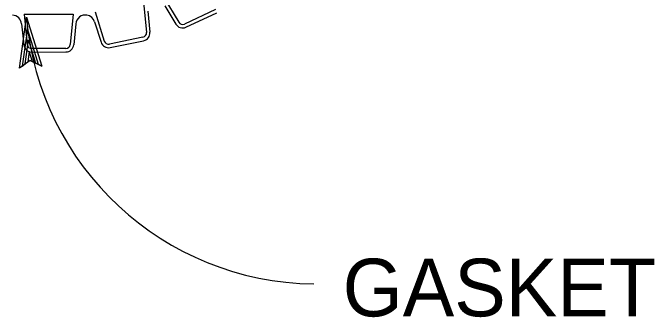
# Model space of a CAD drawing. Extents: x -894 to 866, y -472 to 714.
# Drawn here: x 215.5 to 293.2, y -196.3 to -159.3 of the extents above; entities that cross this region are included whole.
import ezdxf

# ---------------------------------------------------------------- set-up
doc = ezdxf.new("R2010")
doc.units = 0
for name, color, linetype in [('56 Stage 3 Anno', 7, 'Continuous'), ('57 Undefined', 7, 'Continuous'), ('60 Nongeo Data', 7, 'Continuous')]:
    doc.layers.add(name, color=color, linetype=linetype)

msp = doc.modelspace()

# ---------------------------------------------------------------- linework, layer by layer
at = {"layer": '56 Stage 3 Anno'}
for p, q in [((217.133, -159.848), (217.133, -159.848)), ((216.297, -166.014), (216.297, -166.014)), ((218.99, -165.785), (218.99, -165.785))]:
    msp.add_line(p, q, dxfattribs=at)
msp.add_lwpolyline([(216.297, -166.014), (217.133, -159.848), (218.99, -165.786), (218.614, -165.601), (217.256, -161.251), (216.637, -165.77), (216.976, -165.526), (217.368, -162.635), (218.238, -165.416), (217.862, -165.231), (217.486, -164.028), (217.316, -165.282), (217.58, -165.093), (218.99, -165.786), (217.58, -165.093)], close=True, dxfattribs=at)
msp.add_arc((252.379, -156.849), 35.373, 184.86333, 269.32068, dxfattribs=at)
at = {"layer": '60 Nongeo Data'}
for p, q in [((233.701, -157.279), (235.596, -160.468)), ((231.317, -158.014), (231.691, -161.705)), ((233.914, -158.483), (235.247, -160.683)), ((225.469, -159.204), (226.567, -162.747)), ((231.862, -159.108), (232.1, -161.67)), ((240.05, -158.922), (236.288, -160.676)), ((236.47, -161.067), (240.232, -159.313)), ((216.851, -159.474), (222.819, -159.463)), ((216.851, -159.474), (217.228, -163.164)), ((222.819, -159.463), (222.456, -163.154)), ((216.537, -160.655), (216.82, -163.212)), ((223.137, -160.643), (222.864, -163.201)), ((225.395, -160.424), (226.178, -162.875)), ((231.259, -162.284), (227.191, -163.111)), ((227.277, -163.533), (231.345, -162.706)), ((221.918, -163.636), (217.767, -163.644)), ((217.768, -164.075), (221.919, -164.067))]:
    msp.add_line(p, q, dxfattribs=at)
for centre, major_axis, start_param, end_param in [((215.41, -160.721), (1.129, 0.002), 0.05744, 1.539126), ((224.265, -160.705), (-1.129, -0.002), 4.527947, 6.225745), ((224.303, -160.712), (1.107, 0.225), 0.05744, 1.222703), ((236.08, -160.178), (0.883, 0.412), 3.251328, 4.689371), ((236.06, -160.187), (0.491, 0.229), 3.251328, 4.712389), ((231.129, -161.759), (0.955, 0.194), 4.735407, 6.17345), ((231.151, -161.754), (0.531, 0.108), 4.712389, 6.17345), ((217.789, -163.104), (0.975, 0.002), 3.251328, 4.689371), ((217.766, -163.104), (0.542, 0.001), 3.251328, 4.712389), ((221.917, -163.096), (0.542, 0.001), 4.712389, 6.17345), ((221.895, -163.097), (0.975, 0.002), 4.735407, 6.17345), ((227.106, -162.578), (0.955, 0.194), 3.251328, 4.689371), ((227.084, -162.582), (0.531, 0.108), 3.251328, 4.712389)]:
    msp.add_ellipse(centre, major_axis=major_axis, ratio=0.996016, start_param=start_param, end_param=end_param, dxfattribs=at)

# ---------------------------------------------------------------- texts
at = {"layer": '57 Undefined'}
msp.add_text('GASKET', height=7, dxfattribs=at).set_placement((255.468, -196.161))

doc.saveas('drawing.dxf')
